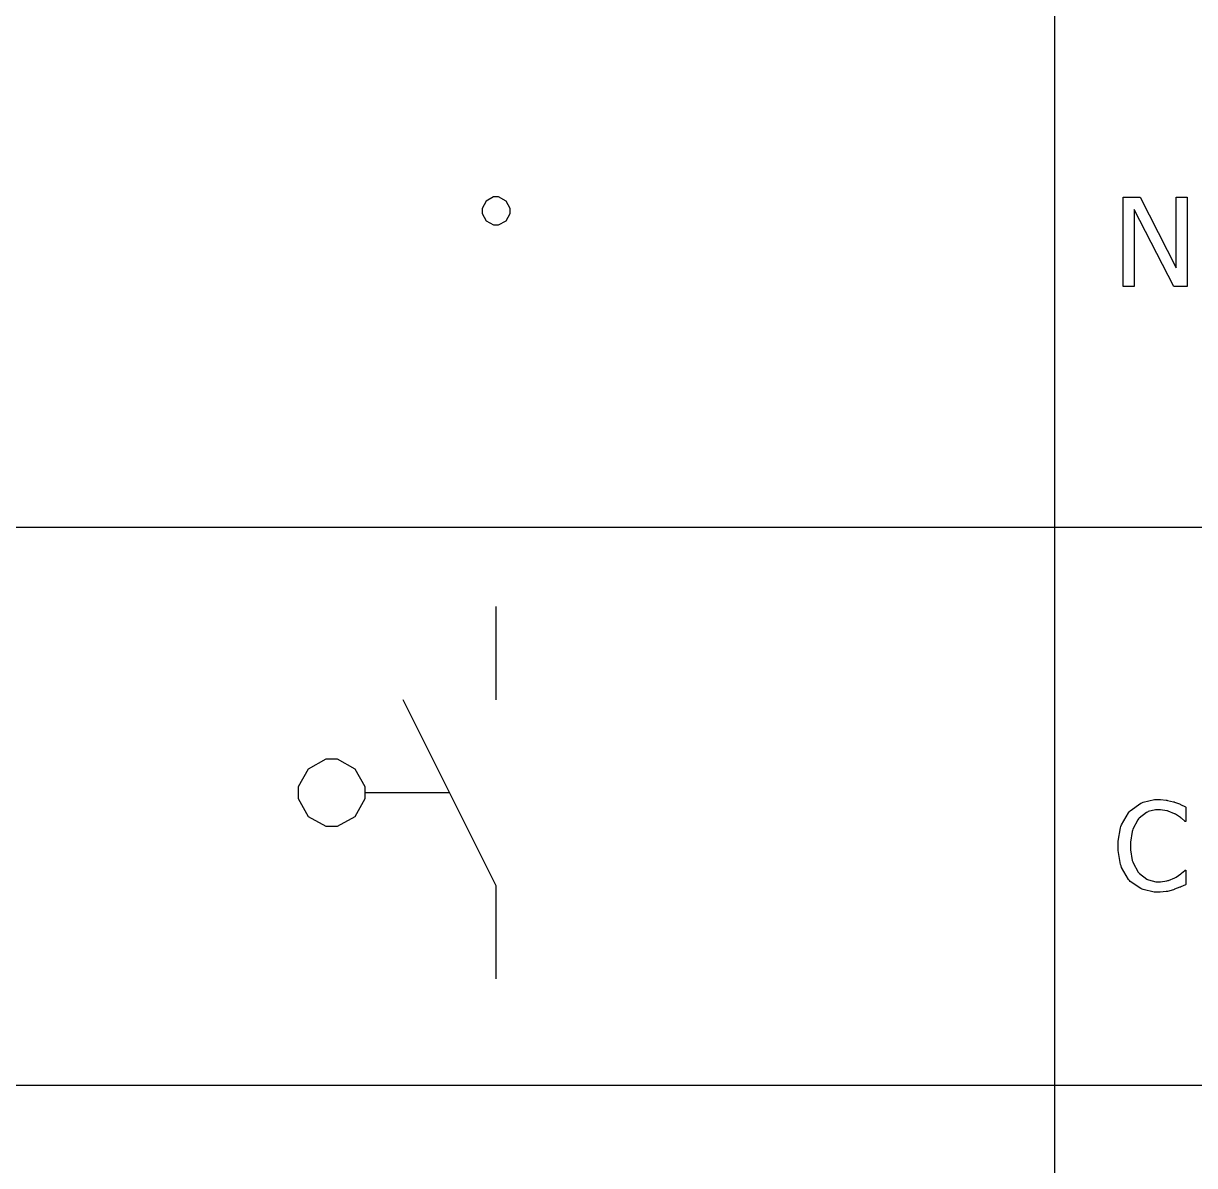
# Model space of a CAD drawing. Header units: millimetres. Extents: x 1974 to 2099, y 1386 to 1555.
# Drawn here: x 2084.135 to 2086.35, y 1484.437 to 1486.597 of the extents above; entities that cross this region are included whole.
import ezdxf

# ---------------------------------------------------------------- set-up
doc = ezdxf.new("R2010")
doc.units = ezdxf.units.MM
doc.layers.add('TEXTO', color=4, linetype='Continuous')

msp = doc.modelspace()

# ---------------------------------------------------------------- linework, layer by layer
at = {"layer": 'TEXTO', "color": 0}
for p, q in [((2086.0852, 1489.868), (2086.0852, 1472.9723)), ((2085.0244, 1486.2689), (2085.0104, 1486.2612)), ((2085.0292, 1486.2689), (2085.0244, 1486.2689)), ((2085.0338, 1486.2689), (2085.0292, 1486.2689)), ((2085.0479, 1486.2612), (2085.0338, 1486.2689)), ((2086.2148, 1486.0997), (2086.2148, 1486.2686)), ((2086.2148, 1486.2686), (2086.2468, 1486.2686)), ((2086.2468, 1486.2686), (2086.3147, 1486.1349)), ((2086.3147, 1486.1349), (2086.3147, 1486.2686)), ((2086.3147, 1486.2686), (2086.3356, 1486.2686)), ((2086.3356, 1486.2686), (2086.3356, 1486.0997)), ((2086.3356, 1486.2686), (2086.3356, 1486.2686)), ((2085.0104, 1486.2612), (2085.0028, 1486.2473)), ((2085.0028, 1486.2473), (2085.0028, 1486.2425)), ((2085.0556, 1486.2473), (2085.0479, 1486.2612)), ((2085.0556, 1486.2425), (2085.0556, 1486.2473)), ((2086.3105, 1486.0997), (2086.2358, 1486.2454)), ((2086.2358, 1486.2454), (2086.2358, 1486.0997)), ((2085.0028, 1486.2425), (2085.0028, 1486.2378)), ((2085.0028, 1486.2378), (2085.0104, 1486.2238)), ((2085.0104, 1486.2238), (2085.0244, 1486.216)), ((2085.0338, 1486.216), (2085.0479, 1486.2238)), ((2085.0479, 1486.2238), (2085.0556, 1486.2378)), ((2085.0556, 1486.2378), (2085.0556, 1486.2425)), ((2085.0244, 1486.216), (2085.0292, 1486.216)), ((2085.0292, 1486.216), (2085.0338, 1486.216)), ((2086.2358, 1486.0997), (2086.2148, 1486.0997)), ((2086.3356, 1486.0997), (2086.3105, 1486.0997)), ((2098.7779, 1485.644), (2069.8934, 1485.644)), ((2085.0292, 1485.3181), (2085.0292, 1485.4941)), ((2085.0292, 1484.9661), (2084.8532, 1485.3181)), ((2084.7069, 1485.2054), (2084.6734, 1485.1869)), ((2084.7181, 1485.2054), (2084.7069, 1485.2054)), ((2084.7293, 1485.2054), (2084.7181, 1485.2054)), ((2084.7628, 1485.1869), (2084.7293, 1485.2054)), ((2084.6734, 1485.1869), (2084.6549, 1485.1534)), ((2084.7814, 1485.1534), (2084.7628, 1485.1869)), ((2084.6549, 1485.1534), (2084.6549, 1485.1421)), ((2084.6549, 1485.1421), (2084.6549, 1485.131)), ((2084.7814, 1485.1421), (2084.7814, 1485.1534)), ((2084.9412, 1485.1421), (2084.7814, 1485.1421)), ((2084.7814, 1485.131), (2084.7814, 1485.1421)), ((2084.7814, 1485.1421), (2084.7814, 1485.1421)), ((2084.6549, 1485.131), (2084.6734, 1485.0974)), ((2084.7628, 1485.0974), (2084.7814, 1485.131)), ((2086.2279, 1485.1079), (2086.2479, 1485.1224)), ((2086.2479, 1485.1224), (2086.2502, 1485.1233)), ((2086.2502, 1485.1233), (2086.2525, 1485.1243)), ((2086.2525, 1485.1243), (2086.274, 1485.1293)), ((2086.274, 1485.1293), (2086.2812, 1485.1293)), ((2086.2812, 1485.1293), (2086.2852, 1485.1293)), ((2086.2852, 1485.1293), (2086.2959, 1485.1283)), ((2086.2959, 1485.1283), (2086.2971, 1485.128)), ((2086.2971, 1485.128), (2086.2983, 1485.1278)), ((2086.2983, 1485.1278), (2086.3099, 1485.1252)), ((2086.3099, 1485.1252), (2086.3109, 1485.1248)), ((2086.3109, 1485.1248), (2086.3118, 1485.1246)), ((2086.3118, 1485.1246), (2086.3212, 1485.121)), ((2086.3212, 1485.121), (2086.3222, 1485.1205)), ((2086.3222, 1485.1205), (2086.323, 1485.1202)), ((2086.323, 1485.1202), (2086.3325, 1485.1156)), ((2086.3325, 1485.1156), (2086.3334, 1485.115)), ((2086.3334, 1485.115), (2086.3334, 1485.0879)), ((2084.6734, 1485.0974), (2084.7069, 1485.0789)), ((2084.7293, 1485.0789), (2084.7628, 1485.0974)), ((2086.2115, 1485.0812), (2086.2246, 1485.1041)), ((2086.2246, 1485.1041), (2086.2263, 1485.106)), ((2086.2263, 1485.106), (2086.2279, 1485.1079)), ((2086.2448, 1485.0941), (2086.2437, 1485.0926)), ((2086.2589, 1485.105), (2086.2448, 1485.0941)), ((2086.2605, 1485.1057), (2086.2589, 1485.105)), ((2086.2621, 1485.1065), (2086.2605, 1485.1057)), ((2086.2759, 1485.11), (2086.2621, 1485.1065)), ((2086.281, 1485.11), (2086.2759, 1485.11)), ((2086.2851, 1485.11), (2086.281, 1485.11)), ((2086.2973, 1485.1082), (2086.2851, 1485.11)), ((2086.2986, 1485.1079), (2086.2973, 1485.1082)), ((2086.2998, 1485.1074), (2086.2986, 1485.1079)), ((2086.3115, 1485.1026), (2086.2998, 1485.1074)), ((2086.3126, 1485.102), (2086.3115, 1485.1026)), ((2086.3137, 1485.1014), (2086.3126, 1485.102)), ((2086.3233, 1485.0951), (2086.3137, 1485.1014)), ((2086.324, 1485.0944), (2086.3233, 1485.0951)), ((2086.3248, 1485.0938), (2086.324, 1485.0944)), ((2086.3311, 1485.0884), (2086.3248, 1485.0938)), ((2084.7069, 1485.0789), (2084.7181, 1485.0789)), ((2084.7181, 1485.0789), (2084.7293, 1485.0789)), ((2086.2053, 1485.0509), (2086.2096, 1485.0759)), ((2086.2096, 1485.0759), (2086.2106, 1485.0786)), ((2086.2106, 1485.0786), (2086.2115, 1485.0812)), ((2086.2325, 1485.071), (2086.2319, 1485.0689)), ((2086.2332, 1485.0732), (2086.2325, 1485.071)), ((2086.2424, 1485.0912), (2086.2332, 1485.0732)), ((2086.2437, 1485.0926), (2086.2424, 1485.0912)), ((2086.3316, 1485.0879), (2086.3311, 1485.0884)), ((2086.3334, 1485.0879), (2086.3316, 1485.0879)), ((2086.2053, 1485.0415), (2086.2053, 1485.0509)), ((2086.2319, 1485.0689), (2086.2286, 1485.0484)), ((2086.2053, 1485.0329), (2086.2053, 1485.0415)), ((2086.2098, 1485.0066), (2086.2053, 1485.0329)), ((2086.2286, 1485.0484), (2086.2286, 1485.0415)), ((2086.2286, 1485.0415), (2086.2286, 1485.0341)), ((2086.2286, 1485.0341), (2086.232, 1485.0138)), ((2086.2108, 1485.0039), (2086.2098, 1485.0066)), ((2086.232, 1485.0138), (2086.2328, 1485.0117)), ((2086.2328, 1485.0117), (2086.2335, 1485.0096)), ((2086.2335, 1485.0096), (2086.243, 1484.992)), ((2086.2117, 1485.0011), (2086.2108, 1485.0039)), ((2086.2247, 1484.9782), (2086.2117, 1485.0011)), ((2086.243, 1484.992), (2086.2443, 1484.9906)), ((2086.2443, 1484.9906), (2086.2454, 1484.9892)), ((2086.2454, 1484.9892), (2086.2592, 1484.9787)), ((2086.3138, 1484.982), (2086.3148, 1484.9826)), ((2086.3148, 1484.9826), (2086.3238, 1484.9886)), ((2086.3238, 1484.9886), (2086.3246, 1484.9892)), ((2086.3246, 1484.9892), (2086.3253, 1484.9899)), ((2086.3253, 1484.9899), (2086.3312, 1484.9951)), ((2086.3312, 1484.9951), (2086.3317, 1484.9955)), ((2086.3317, 1484.9955), (2086.3334, 1484.9955)), ((2086.3334, 1484.9955), (2086.3334, 1484.9687)), ((2085.0292, 1484.7901), (2085.0292, 1484.9661)), ((2086.2264, 1484.9763), (2086.2247, 1484.9782)), ((2086.2281, 1484.9745), (2086.2264, 1484.9763)), ((2086.2481, 1484.9608), (2086.2281, 1484.9745)), ((2086.2505, 1484.9598), (2086.2481, 1484.9608)), ((2086.2592, 1484.9787), (2086.2609, 1484.978)), ((2086.2609, 1484.978), (2086.2624, 1484.9773)), ((2086.2624, 1484.9773), (2086.2764, 1484.9737)), ((2086.2764, 1484.9737), (2086.281, 1484.9737)), ((2086.281, 1484.9737), (2086.2855, 1484.9737)), ((2086.2855, 1484.9737), (2086.2976, 1484.9756)), ((2086.2976, 1484.9756), (2086.299, 1484.976)), ((2086.299, 1484.976), (2086.3004, 1484.9765)), ((2086.3004, 1484.9765), (2086.3126, 1484.9814)), ((2086.3221, 1484.9634), (2086.3121, 1484.9595)), ((2086.3126, 1484.9814), (2086.3138, 1484.982)), ((2086.323, 1484.9637), (2086.3221, 1484.9634)), ((2086.3237, 1484.9642), (2086.323, 1484.9637)), ((2086.3325, 1484.9683), (2086.3237, 1484.9642)), ((2086.3334, 1484.9687), (2086.3325, 1484.9683)), ((2086.2527, 1484.9589), (2086.2505, 1484.9598)), ((2086.2733, 1484.9542), (2086.2527, 1484.9589)), ((2086.2809, 1484.9542), (2086.2733, 1484.9542)), ((2086.2847, 1484.9542), (2086.2809, 1484.9542)), ((2086.2809, 1484.9542), (2086.2809, 1484.9542)), ((2086.2961, 1484.9554), (2086.2847, 1484.9542)), ((2086.2972, 1484.9555), (2086.2961, 1484.9554)), ((2086.2983, 1484.9557), (2086.2972, 1484.9555)), ((2086.3097, 1484.9587), (2086.2983, 1484.9557)), ((2086.3109, 1484.9591), (2086.3097, 1484.9587)), ((2086.3121, 1484.9595), (2086.3109, 1484.9591)), ((2098.7779, 1484.5882), (2069.8934, 1484.5882))]:
    msp.add_line(p, q, dxfattribs=at)

doc.saveas('drawing.dxf')
